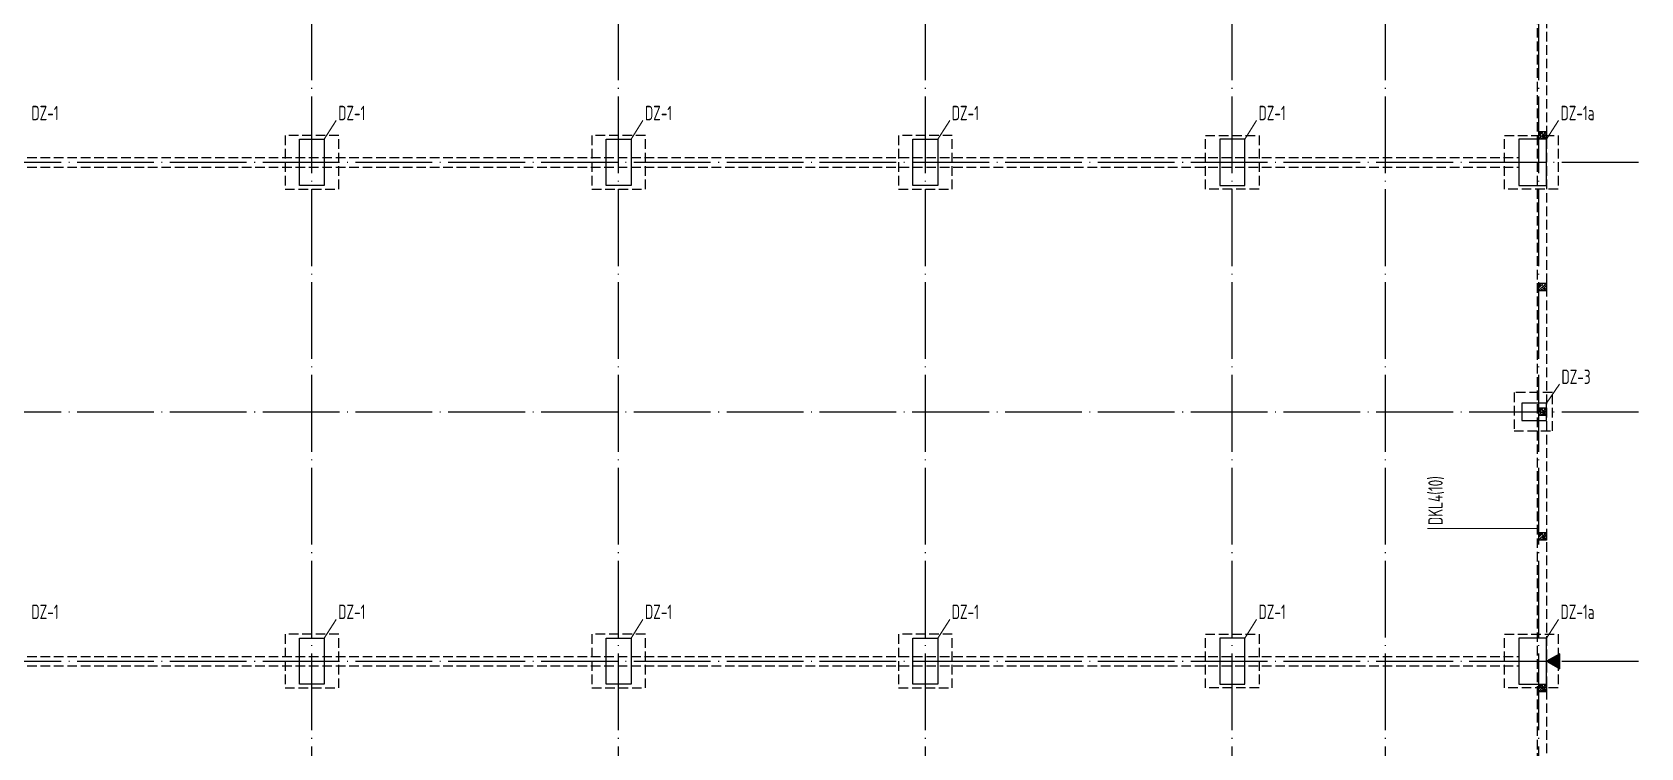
# Model space of a CAD drawing. Extents: x 19118 to 566552, y -1188739 to 92943.
# Drawn here: x 487992 to 529941, y -147972 to -129322 of the extents above; entities that cross this region are included whole.
import ezdxf

# ---------------------------------------------------------------- set-up
doc = ezdxf.new("R2010")
doc.units = 0
doc.header["$LTSCALE"] = 1000
doc.header["$MEASUREMENT"] = 0
for name, pattern in [('DASH', [0.35, 0.25, -0.1]), ('DASHDOT', [25.4, 12.7, -6.35, 0, -6.35]), ('DOTE', [2.42, 2, -0.2, 0.02, -0.2])]:
    doc.linetypes.add(name, pattern=pattern)
for name, color, linetype in [('A_DE_DETAIL_3', 144, 'CONTINUOUS'), ('DHX', 1, 'DASHDOT'), ('DOTE', 9, 'DOTE'), ('GZ', 3, 'CONTINUOUS'), ('柱', 2, 'CONTINUOUS'), ('梁', 4, 'DASH')]:
    doc.layers.add(name, color=color, linetype=linetype)
doc.layers.add('柱集中标注', color=2, linetype='CONTINUOUS', lineweight=9)
doc.layers.add('梁集中标注', color=2, linetype='CONTINUOUS', lineweight=15)
doc.styles.add('TSSD_Rein', font='atssdeng.shx', dxfattribs={"width": 0.7, "bigfont": 'atssdchn.shx'})

msp = doc.modelspace()

# ---------------------------------------------------------------- hatches: boundary and pattern name
at = {"layer": 'DHX'}
msp.add_hatch(color=256, dxfattribs=at).paths.add_polyline_path([(527824.4, -145911.1), (527824.4, -145521.35), (527485.07, -145713.12)])
at = {"layer": 'GZ'}
h = msp.add_hatch(dxfattribs=at)
h.set_pattern_fill('钢筋混凝土', color=256, scale=20, style=0)
h.set_pattern_definition([(225, (580949.71, -56307.96), (35.35534, -35.35534), []), (230, (580949.71, -56307.96), (-143.45204, 12.55043), [15, -165]), (175, (580949.71, -56307.96), (27.75027, -150.43843), [12, -132]), (280.4514, (580937.76, -56306.91), (-115.70188, -137.8879), [12.74804, -140.22842]), (226.1842, (580949.71, -56347.96), (-213.4482, 33.1038), [22.5, -247.5]), (276.6356, (580931.92, -56345.2), (-186.93254, -194.82357), [19.12206, -210.3426]), (171.1842, (580949.7, -56347.96), (-186.9324, -194.8237), [18, -198]), (201, (580929.71, -56337.96), (-119.38141, 80.52378), [15, -165]), (146, (580929.71, -56337.96), (-48.66307, -145.03), [12, -132]), (251.4514, (580919.76, -56331.25), (-168.04453, -64.5061), [12.74804, -140.22842]), (217.5, (580949.71, -56307.96), (-2.43197, -66.57877), [0, -130.4, 0, -134, 0, -132.5]), (187.5, (580949.71, -56307.96), (-52.61391, -78.88234), [0, -76.4, 0, -127.4, 0, -50.5]), (147.5, (580994.31, -56307.96), (-106.764487, 4.510974), [0, -50, 0, -156, 0, -207]), (137.5, (581014.31, -56307.96), (-116.63723, -20.021), [0, -65, 0, -103.6, 0, -147])])
h.paths.add_polyline_path([(527485.07, -132113.12), (527285.07, -132113.12), (527285.07, -131913.12), (527485.07, -131913.12)])
h = msp.add_hatch(dxfattribs=at)
h.set_pattern_fill('钢筋混凝土', color=256, scale=20, style=0)
h.set_pattern_definition([(225, (580949.71, -60257.96), (35.35534, -35.35534), []), (230, (580949.71, -60257.96), (-143.45204, 12.55043), [15, -165]), (175, (580949.71, -60257.96), (27.75027, -150.43843), [12, -132]), (280.4514, (580937.76, -60256.91), (-115.70188, -137.8879), [12.74804, -140.22842]), (226.1842, (580949.71, -60297.96), (-213.4482, 33.1038), [22.5, -247.5]), (276.6356, (580931.92, -60295.2), (-186.93254, -194.82357), [19.12206, -210.3426]), (171.1842, (580949.7, -60297.96), (-186.9324, -194.8237), [18, -198]), (201, (580929.71, -60287.96), (-119.38141, 80.52378), [15, -165]), (146, (580929.71, -60287.96), (-48.66307, -145.03), [12, -132]), (251.4514, (580919.76, -60281.25), (-168.04453, -64.5061), [12.74804, -140.22842]), (217.5, (580949.71, -60257.96), (-2.43197, -66.57877), [0, -130.4, 0, -134, 0, -132.5]), (187.5, (580949.71, -60257.96), (-52.61391, -78.88234), [0, -76.4, 0, -127.4, 0, -50.5]), (147.5, (580994.31, -60257.96), (-106.764487, 4.510974), [0, -50, 0, -156, 0, -207]), (137.5, (581014.31, -60257.96), (-116.63723, -20.021), [0, -65, 0, -103.6, 0, -147])])
h.paths.add_polyline_path([(527485.07, -136063.12), (527285.07, -136063.12), (527285.07, -135863.12), (527485.07, -135863.12)])
h = msp.add_hatch(dxfattribs=at)
h.set_pattern_fill('钢筋混凝土', color=256, scale=20, style=0)
h.set_pattern_definition([(225, (580949.71, -63507.96), (35.35534, -35.35534), []), (230, (580949.71, -63507.96), (-143.45204, 12.55043), [15, -165]), (175, (580949.71, -63507.96), (27.75027, -150.43843), [12, -132]), (280.4514, (580937.76, -63506.91), (-115.70188, -137.8879), [12.74804, -140.22842]), (226.1842, (580949.71, -63547.96), (-213.4482, 33.1038), [22.5, -247.5]), (276.6356, (580931.92, -63545.2), (-186.93254, -194.82357), [19.12206, -210.3426]), (171.1842, (580949.7, -63547.96), (-186.9324, -194.8237), [18, -198]), (201, (580929.71, -63537.96), (-119.38141, 80.52378), [15, -165]), (146, (580929.71, -63537.96), (-48.66307, -145.03), [12, -132]), (251.4514, (580919.76, -63531.25), (-168.04453, -64.5061), [12.74804, -140.22842]), (217.5, (580949.71, -63507.96), (-2.43197, -66.57877), [0, -130.4, 0, -134, 0, -132.5]), (187.5, (580949.71, -63507.96), (-52.61391, -78.88234), [0, -76.4, 0, -127.4, 0, -50.5]), (147.5, (580994.31, -63507.96), (-106.764487, 4.510974), [0, -50, 0, -156, 0, -207]), (137.5, (581014.31, -63507.96), (-116.63723, -20.021), [0, -65, 0, -103.6, 0, -147])])
h.paths.add_polyline_path([(527485.07, -139313.12), (527285.07, -139313.12), (527285.07, -139113.12), (527485.07, -139113.12)])
h = msp.add_hatch(dxfattribs=at)
h.set_pattern_fill('钢筋混凝土', color=256, scale=20, style=0)
h.set_pattern_definition([(225, (580949.71, -66757.96), (35.35534, -35.35534), []), (230, (580949.71, -66757.96), (-143.45204, 12.55043), [15, -165]), (175, (580949.71, -66757.96), (27.75027, -150.43843), [12, -132]), (280.4514, (580937.76, -66756.91), (-115.70188, -137.8879), [12.74804, -140.22842]), (226.1842, (580949.71, -66797.96), (-213.4482, 33.1038), [22.5, -247.5]), (276.6356, (580931.92, -66795.2), (-186.93254, -194.82357), [19.12206, -210.3426]), (171.1842, (580949.7, -66797.96), (-186.9324, -194.8237), [18, -198]), (201, (580929.71, -66787.96), (-119.38141, 80.52378), [15, -165]), (146, (580929.71, -66787.96), (-48.66307, -145.03), [12, -132]), (251.4514, (580919.76, -66781.25), (-168.04453, -64.5061), [12.74804, -140.22842]), (217.5, (580949.71, -66757.96), (-2.43197, -66.57877), [0, -130.4, 0, -134, 0, -132.5]), (187.5, (580949.71, -66757.96), (-52.61391, -78.88234), [0, -76.4, 0, -127.4, 0, -50.5]), (147.5, (580994.31, -66757.96), (-106.764487, 4.510974), [0, -50, 0, -156, 0, -207]), (137.5, (581014.31, -66757.96), (-116.63723, -20.021), [0, -65, 0, -103.6, 0, -147])])
h.paths.add_polyline_path([(527485.07, -142563.12), (527285.07, -142563.12), (527285.07, -142363.12), (527485.07, -142363.12)])
h = msp.add_hatch(dxfattribs=at)
h.set_pattern_fill('钢筋混凝土', color=256, scale=20, style=0)
h.set_pattern_definition([(225, (580949.71, -70707.96), (35.35534, -35.35534), []), (230, (580949.71, -70707.96), (-143.45204, 12.55043), [15, -165]), (175, (580949.71, -70707.96), (27.75027, -150.43843), [12, -132]), (280.4514, (580937.76, -70706.91), (-115.70188, -137.8879), [12.74804, -140.22842]), (226.1842, (580949.71, -70747.96), (-213.4482, 33.1038), [22.5, -247.5]), (276.6356, (580931.92, -70745.2), (-186.93254, -194.82357), [19.12206, -210.3426]), (171.1842, (580949.7, -70747.96), (-186.9324, -194.8237), [18, -198]), (201, (580929.71, -70737.96), (-119.38141, 80.52378), [15, -165]), (146, (580929.71, -70737.96), (-48.66307, -145.03), [12, -132]), (251.4514, (580919.76, -70731.25), (-168.04453, -64.5061), [12.74804, -140.22842]), (217.5, (580949.71, -70707.96), (-2.43197, -66.57877), [0, -130.4, 0, -134, 0, -132.5]), (187.5, (580949.71, -70707.96), (-52.61391, -78.88234), [0, -76.4, 0, -127.4, 0, -50.5]), (147.5, (580994.31, -70707.96), (-106.764487, 4.510974), [0, -50, 0, -156, 0, -207]), (137.5, (581014.31, -70707.96), (-116.63723, -20.021), [0, -65, 0, -103.6, 0, -147])])
h.paths.add_polyline_path([(527485.07, -146513.12), (527285.07, -146513.12), (527285.07, -146313.12), (527485.07, -146313.12)])

# ---------------------------------------------------------------- linework, layer by layer
at = {"layer": 'A_DE_DETAIL_3', "linetype": 'DASH'}
for points in [[(494585.07, -133413.12), (495985.07, -133413.12), (495985.07, -132013.12), (494585.07, -132013.12)], [(502585.07, -133413.12), (503985.07, -133413.12), (503985.07, -132013.12), (502585.07, -132013.12)], [(510585.07, -133413.12), (511985.07, -133413.12), (511985.07, -132013.12), (510585.07, -132013.12)], [(519985.07, -133413.12), (518585.07, -133413.12), (518585.07, -132013.12), (519985.07, -132013.12)], [(527785.07, -133413.12), (526385.07, -133413.12), (526385.07, -132013.12), (527785.07, -132013.12)], [(527635.07, -138713.12), (526635.07, -138713.12), (526635.07, -139713.12), (527635.07, -139713.12)], [(494585.07, -146413.12), (495985.07, -146413.12), (495985.07, -145013.12), (494585.07, -145013.12)], [(502585.07, -146413.12), (503985.07, -146413.12), (503985.07, -145013.12), (502585.07, -145013.12)], [(510585.07, -146413.12), (511985.07, -146413.12), (511985.07, -145013.12), (510585.07, -145013.12)], [(519985.07, -146413.12), (518585.07, -146413.12), (518585.07, -145013.12), (519985.07, -145013.12)], [(527785.07, -146413.12), (526385.07, -146413.12), (526385.07, -145013.12), (527785.07, -145013.12)]]:
    msp.add_lwpolyline(points, close=True, dxfattribs=at)
at = {"layer": 'DHX'}
msp.add_lwpolyline([(527824.4, -145911.1), (527824.4, -145521.35), (527485.07, -145713.12)], close=True, dxfattribs=at)
at = {"layer": 'DOTE', "color": 8}
for p, q in [((495285.07, -174135.65), (495285.07, -118286.09)), ((503285.07, -174135.65), (503285.07, -118286.09)), ((511285.07, -174135.65), (511285.07, -118286.09)), ((519285.07, -174135.65), (519285.07, -118286.09)), ((523285.07, -174135.65), (523285.07, -118286.09)), ((527285.07, -174135.65), (527285.07, -118286.09)), ((421403.55, -132713.12), (529940.81, -132713.12)), ((421403.55, -139213.12), (529940.81, -139213.12)), ((421403.55, -145713.12), (529940.81, -145713.12))]:
    msp.add_line(p, q, dxfattribs=at)
at = {"layer": 'GZ'}
for points in [[(527485.07, -132113.12), (527285.07, -132113.12), (527285.07, -131913.12), (527485.07, -131913.12)], [(527485.07, -136063.12), (527285.07, -136063.12), (527285.07, -135863.12), (527485.07, -135863.12)], [(527485.07, -139313.12), (527285.07, -139313.12), (527285.07, -139113.12), (527485.07, -139113.12)], [(527485.07, -142563.12), (527285.07, -142563.12), (527285.07, -142363.12), (527485.07, -142363.12)], [(527485.07, -146513.12), (527285.07, -146513.12), (527285.07, -146313.12), (527485.07, -146313.12)]]:
    msp.add_lwpolyline(points, close=True, dxfattribs=at)
at = {"layer": '柱'}
for points in [[(494960.07, -132113.12), (495610.07, -132113.12), (495610.07, -133313.12), (494960.07, -133313.12)], [(502960.07, -132113.12), (503610.07, -132113.12), (503610.07, -133313.12), (502960.07, -133313.12)], [(510960.07, -132113.12), (511610.07, -132113.12), (511610.07, -133313.12), (510960.07, -133313.12)], [(519610.07, -132113.12), (518960.07, -132113.12), (518960.07, -133313.12), (519610.07, -133313.12)], [(527485.07, -132113.12), (526760.07, -132113.12), (526760.07, -133313.12), (527485.07, -133313.12)], [(527485.07, -138988.12), (526835.07, -138988.12), (526835.07, -139438.12), (527485.07, -139438.12)], [(494960.07, -145113.12), (495610.07, -145113.12), (495610.07, -146313.12), (494960.07, -146313.12)], [(502960.07, -145113.12), (503610.07, -145113.12), (503610.07, -146313.12), (502960.07, -146313.12)], [(510960.07, -145113.12), (511610.07, -145113.12), (511610.07, -146313.12), (510960.07, -146313.12)], [(519610.07, -145113.12), (518960.07, -145113.12), (518960.07, -146313.12), (519610.07, -146313.12)], [(527485.07, -145113.12), (526760.07, -145113.12), (526760.07, -146313.12), (527485.07, -146313.12)]]:
    msp.add_lwpolyline(points, close=True, dxfattribs=at)
at = {"layer": '柱集中标注'}
for p, q in [((495610.07, -132113.12), (495918.02, -131624.1)), ((503610.07, -132113.12), (503918.02, -131624.1)), ((511610.07, -132113.12), (511918.02, -131624.1)), ((519610.07, -132113.12), (519918.02, -131624.1)), ((527485.07, -132113.12), (527793.02, -131624.1)), ((527485.07, -138988.12), (527818.02, -138499.1)), ((495610.07, -145113.12), (495918.02, -144624.1)), ((503610.07, -145113.12), (503918.02, -144624.1)), ((511610.07, -145113.12), (511918.02, -144624.1)), ((519610.07, -145113.12), (519918.02, -144624.1)), ((527485.07, -145113.12), (527793.02, -144624.1))]:
    msp.add_line(p, q, dxfattribs=at)
at = {"layer": '梁'}
for p, q in [((423810.07, -132588.12), (526760.07, -132588.12)), ((423810.07, -132838.12), (526760.07, -132838.12)), ((423810.07, -145588.12), (526760.07, -145588.12)), ((423810.07, -145838.12), (526760.07, -145838.12))]:
    msp.add_line(p, q, dxfattribs=at)
for points in [[(423085.07, -119513.12), (527485.07, -119513.12), (527485.07, -171913.12), (423085.07, -171913.12)], [(423335.07, -119763.12), (527235.07, -119763.12), (527235.07, -171663.12), (423335.07, -171663.12)]]:
    msp.add_lwpolyline(points, close=True, dxfattribs=at)
at = {"layer": '梁集中标注'}
msp.add_line((527235.07, -142255.17, -11.49), (524377.27, -142255.17, -5.74), dxfattribs=at)

# ---------------------------------------------------------------- texts
at = {"layer": '柱集中标注', "style": 'TSSD_Rein', "width": 0.7}
for s, p in [('DZ-1', (487971.31, -131615.63)), ('DZ-1', (495971.31, -131615.63)), ('DZ-1', (503971.31, -131615.63)), ('DZ-1', (511971.31, -131615.63)), ('DZ-1', (519971.31, -131615.63)), ('DZ-1a', (527846.31, -131615.63)), ('DZ-3', (527871.31, -138490.63)), ('DZ-1', (487971.31, -144615.63)), ('DZ-1', (495971.31, -144615.63)), ('DZ-1', (503971.31, -144615.63)), ('DZ-1', (511971.31, -144615.63)), ('DZ-1', (519971.31, -144615.63)), ('DZ-1a', (527846.31, -144615.63))]:
    msp.add_text(s, height=375, dxfattribs=at).set_placement(p)
at = {"layer": '梁集中标注', "style": 'TSSD_Rein', "width": 0.7}
msp.add_text('DKL4(10)', height=375, rotation=90, dxfattribs=at).set_placement((524773.72, -142167.64, -151))

doc.saveas('drawing.dxf')
